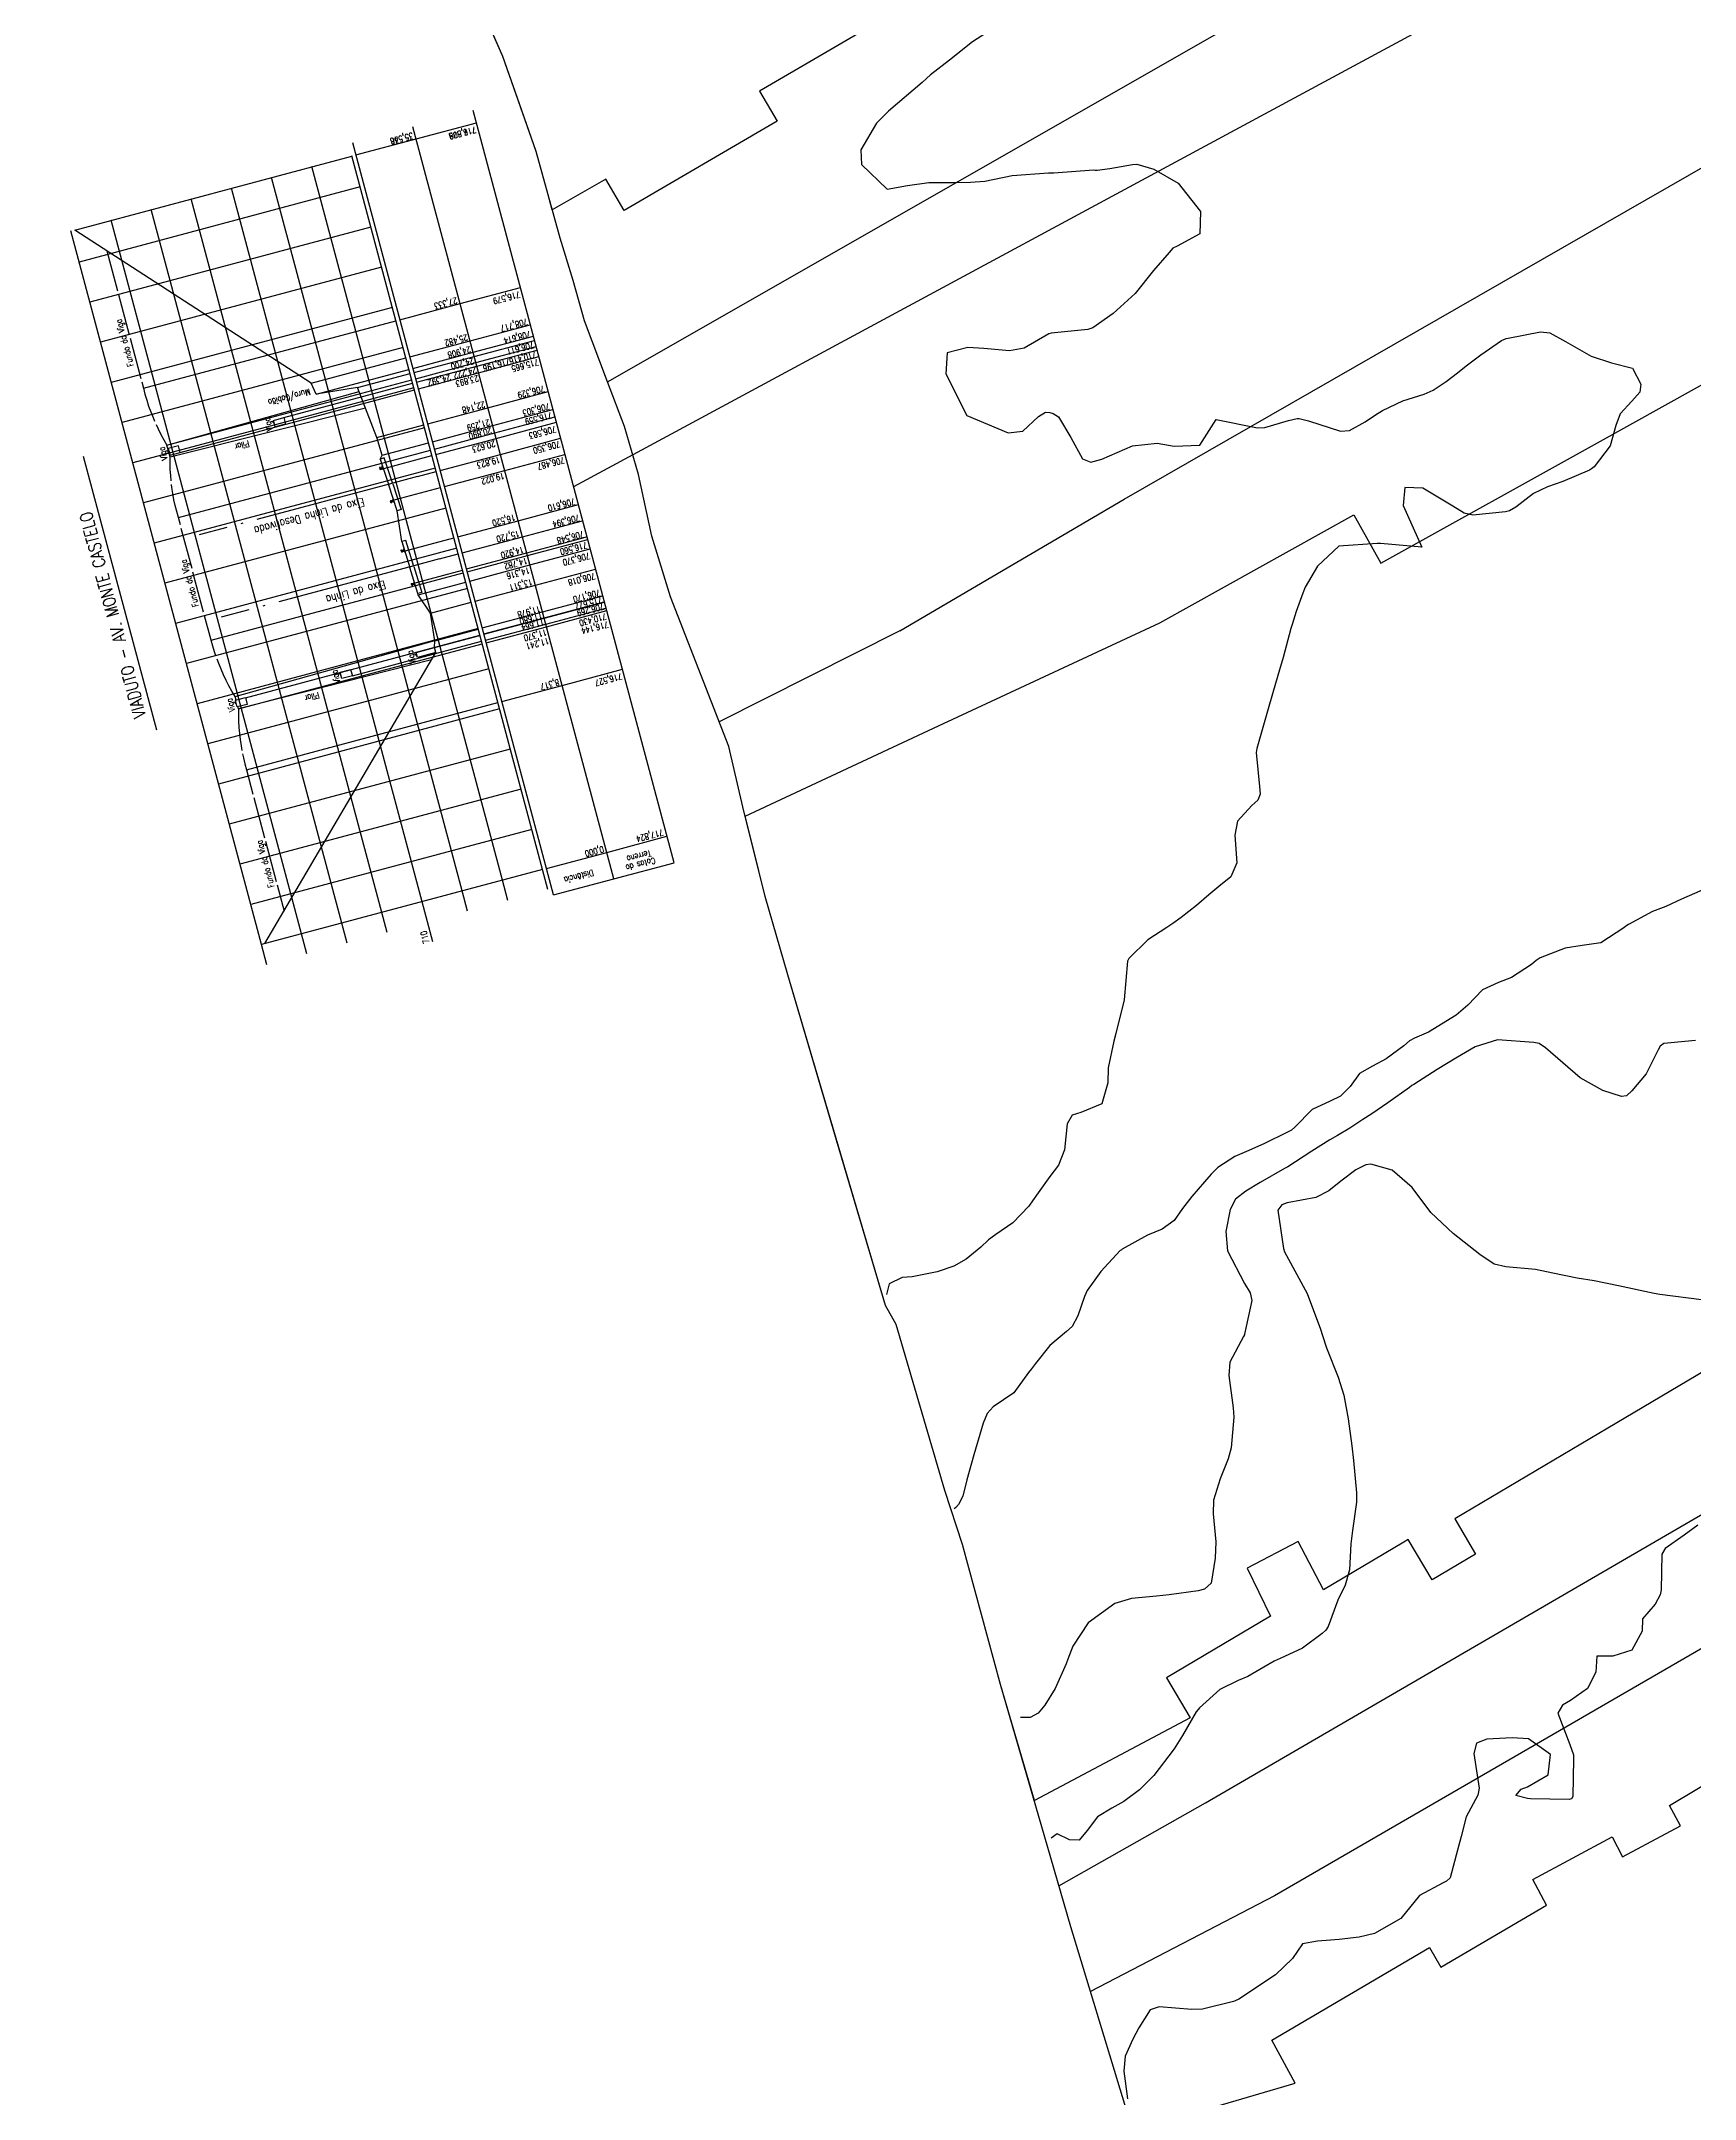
# Model space of a CAD drawing. Header units: metres. Extents: x 286371 to 293043, y 7462578 to 7466404.
# Drawn here: x 289816.3 to 289895.9, y 7464101.8 to 7464200.8 of the extents above; entities that cross this region are included whole.
import ezdxf

# ---------------------------------------------------------------- set-up
doc = ezdxf.new("R2010")
doc.units = ezdxf.units.M
doc.header["$MEASUREMENT"] = 0
for name, pattern in [('CONTINUO', [0]), ('TRACEJADO', [8.7, 8, -0.7]), ('TRACO-PONTO', [9.4, 8, -0.7, 0, -0.7])]:
    doc.linetypes.add(name, pattern=pattern)
for name, color, linetype in [('Area', 45, 'Continuous'), ('Curvas de Nivel 1m', 11, 'Continuous'), ('Curvas de Nivel 5m', 15, 'Continuous'), ('Edificações', 30, 'Continuous'), ('PERFIL', 45, 'Continuous'), ('TEXTO', 45, 'Continuous'), ('Vias primárias', 230, 'Continuous')]:
    doc.layers.add(name, color=color, linetype=linetype)
doc.styles.add('ROMANS', font='romans', dxfattribs={"height": 0.2})

# ---------------------------------------------------------------- blocks, each defined once
blk = doc.blocks.new('1F09959E4B406A18CF50')
at = {"layer": 'PERFIL', "color": 2, "linetype": 'CONTINUO', "flags": 128}
for points in [[(0.056, 160.567), (1.056, 160.567)], [(1.056, 146.567), (1.056, 160.567)], [(0.056, 158.567), (1.056, 158.567)], [(0.056, 156.567), (1.056, 156.567)], [(0.056, 154.567), (1.056, 154.567)], [(-0.944, 152.567), (1.056, 152.567)], [(0.056, 150.567), (1.056, 150.567)], [(0.056, 148.567), (1.056, 148.567)], [(0.056, 146.567), (1.056, 146.567)], [(1.056, 146.567), (36.602, 146.567)]]:
    blk.add_lwpolyline(points, dxfattribs=at)
at = {"layer": 'PERFIL', "color": 1, "linetype": 'CONTINUO', "flags": 128}
for points in [[(1.056, 160.567), (36.602, 160.567)], [(3.056, 146.567), (3.056, 160.567)], [(5.056, 146.567), (5.056, 160.567)], [(7.056, 146.567), (7.056, 160.567)], [(9.056, 146.567), (9.056, 160.567)], [(11.056, 146.567), (11.056, 160.567)], [(13.056, 146.567), (13.056, 160.567)], [(15.056, 146.567), (15.056, 160.567)], [(17.056, 146.567), (17.056, 160.567)], [(19.056, 146.567), (19.056, 160.567)], [(21.056, 146.567), (21.056, 160.567)], [(23.056, 146.567), (23.056, 160.567)], [(25.056, 146.567), (25.056, 160.567)], [(27.056, 146.567), (27.056, 160.567)], [(29.056, 146.567), (29.056, 160.567)], [(31.056, 146.567), (31.056, 160.567)], [(33.056, 146.567), (33.056, 160.567)], [(35.056, 146.567), (35.056, 160.567)], [(36.594, 160.376), (36.594, 146.567)], [(1.056, 158.567), (36.602, 158.567)], [(9.373, 159.094), (9.373, 146.567)], [(12.297, 158.711), (12.297, 146.567)], [(15.838, 159.127), (15.838, 146.567)], [(21.946, 159.126), (21.946, 146.567)], [(25.448, 158.763), (25.448, 146.567)], [(28.389, 159.146), (28.389, 146.567)], [(12.736, 158.244), (12.736, 146.567)], [(24.949, 158.232), (24.949, 146.567)], [(1.056, 156.567), (36.602, 156.567)], [(1.056, 154.567), (36.602, 154.567)], [(1.056, 152.567), (36.602, 152.567)], [(12.426, 152.997), (12.426, 146.567)], [(25.278, 152.983), (25.278, 146.567)], [(1.056, 150.567), (36.602, 150.567)], [(25.964, 151.181), (25.964, 146.567)], [(26.538, 151.285), (26.538, 146.567)], [(1.056, 148.567), (36.602, 148.567)], [(12.72, 148.836), (12.72, 146.567)], [(13.034, 148.737), (13.034, 146.567)], [(14.367, 148.586), (14.367, 146.567)], [(15.372, 148.938), (15.372, 146.567)], [(15.976, 149.115), (15.976, 146.567)], [(17.576, 149.177), (17.576, 146.567)], [(20.078, 149.055), (20.078, 146.567)], [(21.679, 149.151), (21.679, 146.567)], [(22.315, 148.87), (22.315, 146.567)], [(23.204, 148.896), (23.204, 146.567)], [(25.756, 149.178), (25.756, 146.567)], [(16.776, 147.5), (16.776, 146.567)], [(20.879, 147.5), (20.879, 146.567)]]:
    blk.add_lwpolyline(points, dxfattribs=at)
at = {"layer": 'PERFIL', "color": 2, "style": 'ROMANS', "width": 0.8}
blk.add_text('710', height=0.3, dxfattribs=at).set_placement((-0.944, 152.724))
blk = doc.blocks.new('70444DF1FDDC4DD918CF50')
at = {"layer": 'PERFIL', "color": 2, "linetype": 'CONTINUO', "flags": 128}
for points in [[(17.737, 7.008), (17.736, 7.008), (17.734, 7.007), (17.733, 7.007), (17.731, 7.006), (17.73, 7.006), (17.729, 7.005), (17.728, 7.004), (17.727, 7.003), (17.726, 7.002), (17.725, 7), (17.725, 6.999), (17.724, 6.998), (17.724, 6.996), (17.723, 6.995), (17.723, 6.993)], [(17.723, 6.992), (17.725, 6.967)], [(17.725, 6.967), (17.725, 6.966), (17.725, 6.966), (17.725, 6.965), (17.725, 6.964), (17.726, 6.964), (17.726, 6.964), (17.726, 6.963), (17.727, 6.963), (17.727, 6.962), (17.728, 6.962), (17.728, 6.962), (17.729, 6.962), (17.729, 6.961), (17.73, 6.961), (17.731, 6.961)], [(17.752, 6.963), (17.731, 6.961)], [(17.8, 7.012), (17.737, 7.008)], [(17.758, 6.958), (17.758, 6.958), (17.758, 6.959), (17.758, 6.959), (17.757, 6.96), (17.757, 6.96), (17.757, 6.961), (17.756, 6.961), (17.756, 6.961), (17.756, 6.962), (17.755, 6.962), (17.755, 6.962), (17.754, 6.962), (17.754, 6.962), (17.753, 6.963), (17.753, 6.963)], [(17.758, 6.958), (17.762, 6.892)], [(17.79, 6.965), (17.79, 6.965), (17.789, 6.965), (17.789, 6.965), (17.788, 6.964), (17.788, 6.964), (17.788, 6.964), (17.787, 6.963), (17.787, 6.963), (17.786, 6.963), (17.786, 6.962), (17.786, 6.962), (17.786, 6.961), (17.786, 6.961), (17.786, 6.96), (17.786, 6.96)], [(17.786, 6.959), (17.79, 6.893)], [(17.812, 6.966), (17.79, 6.965)], [(17.816, 6.998), (17.815, 6.999), (17.815, 7.001), (17.815, 7.002), (17.814, 7.004), (17.813, 7.005), (17.813, 7.006), (17.812, 7.007), (17.811, 7.008), (17.809, 7.009), (17.808, 7.01), (17.807, 7.011), (17.805, 7.011), (17.804, 7.011), (17.803, 7.012), (17.801, 7.012)], [(17.812, 6.966), (17.812, 6.966), (17.813, 6.966), (17.813, 6.966), (17.814, 6.967), (17.814, 6.967), (17.815, 6.967), (17.815, 6.968), (17.816, 6.968), (17.816, 6.969), (17.816, 6.969), (17.817, 6.97), (17.817, 6.97), (17.817, 6.971), (17.817, 6.971), (17.817, 6.972)], [(17.816, 6.998), (17.817, 6.972)], [(15.586, 6.717), (16.892, 6.796)], [(15.598, 6.514), (15.586, 6.717)], [(16.904, 6.593), (15.598, 6.514)], [(16.013, 6.765), (16.012, 6.765), (16.011, 6.765), (16.011, 6.765), (16.01, 6.764), (16.01, 6.764), (16.009, 6.764), (16.009, 6.763), (16.008, 6.763), (16.008, 6.762), (16.008, 6.762), (16.007, 6.761), (16.007, 6.761), (16.007, 6.76), (16.007, 6.76), (16.007, 6.759)], [(16.007, 6.759), (16.008, 6.746)], [(16.008, 6.746), (16.179, 6.756)], [(16.013, 6.765), (16.057, 6.768)], [(16.052, 6.906), (16.051, 6.906), (16.05, 6.906), (16.048, 6.905), (16.047, 6.905), (16.045, 6.904), (16.044, 6.903), (16.043, 6.902), (16.042, 6.901), (16.041, 6.9), (16.04, 6.899), (16.04, 6.898), (16.039, 6.896), (16.039, 6.895), (16.039, 6.893), (16.039, 6.892)], [(16.039, 6.891), (16.04, 6.865)], [(16.04, 6.865), (16.04, 6.864), (16.04, 6.864), (16.041, 6.863), (16.041, 6.863), (16.041, 6.862), (16.041, 6.862), (16.042, 6.861), (16.042, 6.861), (16.043, 6.861), (16.043, 6.86), (16.044, 6.86), (16.044, 6.86), (16.045, 6.86), (16.045, 6.86), (16.046, 6.86)], [(16.046, 6.86), (16.068, 6.861)], [(16.052, 6.906), (16.115, 6.91)], [(16.057, 6.768), (16.059, 6.768), (16.061, 6.768), (16.063, 6.769), (16.065, 6.77), (16.067, 6.771), (16.069, 6.772), (16.071, 6.773), (16.072, 6.775), (16.073, 6.777), (16.074, 6.778), (16.075, 6.78), (16.076, 6.782), (16.077, 6.784), (16.077, 6.787), (16.077, 6.789)], [(16.073, 6.856), (16.073, 6.856), (16.073, 6.857), (16.073, 6.858), (16.073, 6.858), (16.072, 6.858), (16.072, 6.859), (16.072, 6.859), (16.071, 6.86), (16.071, 6.86), (16.07, 6.86), (16.07, 6.86), (16.069, 6.861), (16.069, 6.861), (16.068, 6.861), (16.068, 6.861)], [(16.073, 6.856), (16.077, 6.79)], [(16.106, 6.863), (16.105, 6.863), (16.105, 6.863), (16.104, 6.863), (16.104, 6.863), (16.103, 6.862), (16.103, 6.862), (16.102, 6.862), (16.102, 6.861), (16.102, 6.861), (16.101, 6.861), (16.101, 6.86), (16.101, 6.86), (16.101, 6.859), (16.101, 6.859), (16.101, 6.858)], [(16.101, 6.858), (16.105, 6.792)], [(16.105, 6.792), (16.105, 6.79), (16.105, 6.788), (16.106, 6.786), (16.107, 6.784), (16.108, 6.782), (16.109, 6.78), (16.111, 6.778), (16.112, 6.777), (16.114, 6.776), (16.116, 6.775), (16.118, 6.774), (16.12, 6.773), (16.122, 6.772), (16.124, 6.772), (16.126, 6.772)], [(16.106, 6.863), (16.127, 6.864)], [(16.131, 6.896), (16.131, 6.898), (16.13, 6.899), (16.13, 6.901), (16.129, 6.902), (16.129, 6.903), (16.128, 6.904), (16.127, 6.906), (16.126, 6.907), (16.125, 6.907), (16.123, 6.908), (16.122, 6.909), (16.121, 6.909), (16.119, 6.91), (16.118, 6.91), (16.116, 6.91)], [(16.127, 6.864), (16.128, 6.865), (16.128, 6.865), (16.129, 6.865), (16.129, 6.865), (16.13, 6.865), (16.13, 6.866), (16.131, 6.866), (16.131, 6.866), (16.131, 6.867), (16.132, 6.867), (16.132, 6.868), (16.132, 6.869), (16.132, 6.869), (16.132, 6.87), (16.132, 6.87)], [(16.127, 6.772), (16.172, 6.775)], [(16.131, 6.896), (16.132, 6.871)], [(16.178, 6.769), (16.178, 6.769), (16.178, 6.77), (16.178, 6.771), (16.178, 6.771), (16.177, 6.772), (16.177, 6.772), (16.177, 6.773), (16.176, 6.773), (16.176, 6.773), (16.175, 6.774), (16.175, 6.774), (16.174, 6.774), (16.173, 6.774), (16.173, 6.774), (16.172, 6.775)], [(16.178, 6.769), (16.179, 6.756)], [(18.198, 6.875), (16.892, 6.796)], [(16.904, 6.593), (18.211, 6.671)], [(17.697, 6.867), (17.697, 6.867), (17.696, 6.866), (17.696, 6.866), (17.695, 6.866), (17.694, 6.866), (17.694, 6.865), (17.694, 6.865), (17.693, 6.864), (17.693, 6.864), (17.692, 6.863), (17.692, 6.863), (17.692, 6.862), (17.692, 6.862), (17.692, 6.861), (17.692, 6.861)], [(17.692, 6.86), (17.692, 6.848)], [(17.864, 6.858), (17.692, 6.848)], [(17.742, 6.869), (17.697, 6.867)], [(17.742, 6.869), (17.744, 6.869), (17.746, 6.87), (17.748, 6.871), (17.75, 6.871), (17.752, 6.872), (17.754, 6.874), (17.755, 6.875), (17.757, 6.877), (17.758, 6.878), (17.759, 6.88), (17.76, 6.882), (17.761, 6.884), (17.761, 6.886), (17.762, 6.888), (17.762, 6.89)], [(17.79, 6.893), (17.79, 6.891), (17.79, 6.889), (17.791, 6.887), (17.792, 6.885), (17.793, 6.883), (17.794, 6.882), (17.795, 6.88), (17.797, 6.879), (17.799, 6.877), (17.8, 6.876), (17.802, 6.875), (17.804, 6.874), (17.806, 6.874), (17.808, 6.874), (17.811, 6.873)], [(17.857, 6.876), (17.812, 6.873)], [(17.863, 6.87), (17.863, 6.871), (17.863, 6.872), (17.863, 6.872), (17.862, 6.873), (17.862, 6.873), (17.862, 6.874), (17.861, 6.874), (17.861, 6.875), (17.86, 6.875), (17.86, 6.875), (17.859, 6.876), (17.859, 6.876), (17.858, 6.876), (17.858, 6.876), (17.857, 6.876)], [(17.863, 6.87), (17.864, 6.858)], [(18.211, 6.671), (18.198, 6.875)]]:
    blk.add_lwpolyline(points, dxfattribs=at)
blk = doc.blocks.new('BD42CE63EBA4D4618CF50')
at = {"layer": 'PERFIL', "color": 2, "linetype": 'TRACO-PONTO', "flags": 128}
blk.add_lwpolyline([(17.162, 5.923), (17.162, 7.34), (17.162, 16.797)], dxfattribs=at)
at = {"layer": 'PERFIL', "color": 2, "style": 'ROMANS', "width": 0.8}
blk.add_text('Eixo da Linha Desativada', height=0.4, rotation=90, dxfattribs=at).set_placement((16.85, 8.707, 707.717))
blk = doc.blocks.new('12646BDEB54A425A18CF50')
at = {"layer": 'PERFIL', "color": 2, "linetype": 'CONTINUO', "flags": 128}
for points in [[(12.77, 6.959), (12.768, 6.959), (12.767, 6.959), (12.766, 6.959), (12.764, 6.958), (12.763, 6.957), (12.762, 6.956), (12.761, 6.956), (12.76, 6.954), (12.759, 6.953), (12.758, 6.952), (12.757, 6.951), (12.757, 6.949), (12.756, 6.948), (12.756, 6.947), (12.756, 6.945)], [(12.756, 6.944), (12.757, 6.918)], [(12.77, 6.959), (12.833, 6.962)], [(12.848, 6.948), (12.848, 6.949), (12.848, 6.951), (12.847, 6.952), (12.847, 6.953), (12.846, 6.955), (12.845, 6.956), (12.844, 6.957), (12.843, 6.958), (12.842, 6.959), (12.841, 6.96), (12.84, 6.96), (12.838, 6.961), (12.837, 6.961), (12.835, 6.962), (12.834, 6.962)], [(12.848, 6.948), (12.849, 6.922)], [(14.454, 7.025), (14.452, 7.025), (14.451, 7.025), (14.449, 7.024), (14.448, 7.024), (14.447, 7.023), (14.446, 7.022), (14.444, 7.021), (14.443, 7.02), (14.442, 7.019), (14.442, 7.018), (14.441, 7.017), (14.44, 7.015), (14.44, 7.014), (14.44, 7.012), (14.44, 7.011)], [(14.44, 7.01), (14.441, 6.984)], [(14.441, 6.984), (14.441, 6.984), (14.441, 6.983), (14.441, 6.982), (14.441, 6.982), (14.441, 6.981), (14.442, 6.981), (14.442, 6.98), (14.443, 6.98), (14.443, 6.98), (14.443, 6.979), (14.444, 6.979), (14.445, 6.979), (14.445, 6.979), (14.446, 6.979), (14.446, 6.979)], [(14.468, 6.979), (14.447, 6.979)], [(14.517, 7.028), (14.454, 7.025)], [(14.473, 6.974), (14.473, 6.975), (14.473, 6.975), (14.473, 6.976), (14.473, 6.976), (14.473, 6.977), (14.472, 6.977), (14.472, 6.978), (14.472, 6.978), (14.471, 6.978), (14.471, 6.979), (14.47, 6.979), (14.47, 6.979), (14.469, 6.979), (14.469, 6.979), (14.468, 6.979)], [(14.473, 6.974), (14.476, 6.908)], [(14.506, 6.981), (14.506, 6.981), (14.505, 6.981), (14.505, 6.981), (14.504, 6.98), (14.504, 6.98), (14.503, 6.98), (14.503, 6.979), (14.502, 6.979), (14.502, 6.979), (14.502, 6.978), (14.502, 6.978), (14.501, 6.977), (14.501, 6.977), (14.501, 6.976), (14.501, 6.976)], [(14.501, 6.975), (14.504, 6.91)], [(14.527, 6.982), (14.506, 6.981)], [(14.532, 7.013), (14.532, 7.015), (14.532, 7.016), (14.531, 7.018), (14.531, 7.019), (14.53, 7.02), (14.529, 7.022), (14.528, 7.023), (14.527, 7.024), (14.526, 7.025), (14.525, 7.026), (14.523, 7.026), (14.522, 7.027), (14.521, 7.027), (14.519, 7.027), (14.518, 7.028)], [(14.527, 6.982), (14.528, 6.982), (14.529, 6.982), (14.529, 6.982), (14.53, 6.982), (14.53, 6.983), (14.531, 6.983), (14.531, 6.983), (14.532, 6.984), (14.532, 6.984), (14.532, 6.985), (14.533, 6.985), (14.533, 6.986), (14.533, 6.986), (14.533, 6.987), (14.533, 6.987)], [(14.532, 7.013), (14.533, 6.988)], [(12.299, 6.78), (13.607, 6.831)], [(12.307, 6.577), (12.299, 6.78)], [(13.615, 6.628), (12.307, 6.577)], [(12.727, 6.819), (12.727, 6.819), (12.726, 6.819), (12.725, 6.818), (12.725, 6.818), (12.724, 6.818), (12.724, 6.818), (12.723, 6.817), (12.723, 6.817), (12.723, 6.816), (12.722, 6.816), (12.722, 6.815), (12.722, 6.815), (12.722, 6.814), (12.721, 6.814), (12.721, 6.813)], [(12.721, 6.813), (12.722, 6.8)], [(12.722, 6.8), (12.893, 6.807)], [(12.727, 6.819), (12.772, 6.821)], [(12.757, 6.918), (12.757, 6.918), (12.757, 6.917), (12.757, 6.917), (12.757, 6.916), (12.758, 6.916), (12.758, 6.915), (12.758, 6.915), (12.759, 6.914), (12.759, 6.914), (12.76, 6.914), (12.76, 6.913), (12.761, 6.913), (12.761, 6.913), (12.762, 6.913), (12.762, 6.913)], [(12.763, 6.913), (12.784, 6.914)], [(12.772, 6.821), (12.774, 6.821), (12.776, 6.821), (12.778, 6.822), (12.78, 6.823), (12.782, 6.824), (12.784, 6.825), (12.785, 6.826), (12.787, 6.828), (12.788, 6.829), (12.789, 6.831), (12.79, 6.833), (12.791, 6.835), (12.792, 6.837), (12.792, 6.839), (12.792, 6.841)], [(12.79, 6.909), (12.79, 6.909), (12.789, 6.91), (12.789, 6.91), (12.789, 6.911), (12.789, 6.911), (12.789, 6.912), (12.788, 6.912), (12.788, 6.912), (12.787, 6.913), (12.787, 6.913), (12.787, 6.913), (12.786, 6.913), (12.786, 6.913), (12.785, 6.914), (12.785, 6.914)], [(12.79, 6.909), (12.792, 6.843)], [(12.822, 6.915), (12.822, 6.915), (12.821, 6.915), (12.821, 6.915), (12.82, 6.915), (12.82, 6.914), (12.819, 6.914), (12.819, 6.914), (12.819, 6.913), (12.818, 6.913), (12.818, 6.913), (12.818, 6.912), (12.818, 6.912), (12.817, 6.911), (12.817, 6.911), (12.817, 6.91)], [(12.817, 6.91), (12.82, 6.844)], [(12.82, 6.844), (12.82, 6.842), (12.82, 6.84), (12.821, 6.837), (12.822, 6.836), (12.823, 6.834), (12.824, 6.832), (12.825, 6.83), (12.827, 6.829), (12.829, 6.827), (12.83, 6.826), (12.832, 6.825), (12.834, 6.824), (12.836, 6.824), (12.838, 6.823), (12.84, 6.823)], [(12.822, 6.915), (12.844, 6.916)], [(12.842, 6.823), (12.887, 6.825)], [(12.844, 6.916), (12.844, 6.916), (12.845, 6.916), (12.845, 6.916), (12.846, 6.916), (12.846, 6.917), (12.847, 6.917), (12.847, 6.917), (12.848, 6.918), (12.848, 6.918), (12.848, 6.919), (12.849, 6.919), (12.849, 6.92), (12.849, 6.92), (12.849, 6.921), (12.849, 6.922)], [(12.893, 6.819), (12.893, 6.82), (12.893, 6.82), (12.892, 6.821), (12.892, 6.822), (12.892, 6.822), (12.892, 6.823), (12.891, 6.823), (12.891, 6.823), (12.89, 6.824), (12.89, 6.824), (12.889, 6.824), (12.889, 6.825), (12.888, 6.825), (12.888, 6.825), (12.887, 6.825)], [(12.893, 6.819), (12.893, 6.807)], [(14.915, 6.882), (13.607, 6.831)], [(13.615, 6.628), (14.923, 6.679)], [(14.411, 6.885), (14.41, 6.885), (14.41, 6.884), (14.409, 6.884), (14.409, 6.884), (14.408, 6.884), (14.408, 6.883), (14.407, 6.883), (14.407, 6.883), (14.406, 6.882), (14.406, 6.882), (14.406, 6.881), (14.405, 6.881), (14.405, 6.88), (14.405, 6.879), (14.405, 6.879)], [(14.405, 6.878), (14.406, 6.866)], [(14.577, 6.873), (14.406, 6.866)], [(14.456, 6.886), (14.411, 6.885)], [(14.456, 6.886), (14.458, 6.887), (14.46, 6.887), (14.462, 6.888), (14.464, 6.888), (14.466, 6.889), (14.467, 6.891), (14.469, 6.892), (14.471, 6.893), (14.472, 6.895), (14.473, 6.897), (14.474, 6.899), (14.475, 6.901), (14.475, 6.903), (14.476, 6.905), (14.476, 6.907)], [(14.504, 6.91), (14.504, 6.907), (14.504, 6.905), (14.505, 6.903), (14.506, 6.901), (14.507, 6.899), (14.508, 6.898), (14.509, 6.896), (14.511, 6.894), (14.512, 6.893), (14.514, 6.892), (14.516, 6.891), (14.518, 6.89), (14.52, 6.89), (14.522, 6.889), (14.524, 6.889)], [(14.57, 6.891), (14.526, 6.889)], [(14.577, 6.885), (14.577, 6.886), (14.576, 6.886), (14.576, 6.887), (14.576, 6.887), (14.576, 6.888), (14.575, 6.888), (14.575, 6.889), (14.575, 6.889), (14.574, 6.89), (14.574, 6.89), (14.573, 6.89), (14.573, 6.89), (14.572, 6.891), (14.571, 6.891), (14.571, 6.891)], [(14.577, 6.885), (14.577, 6.873)], [(14.923, 6.679), (14.915, 6.882)]]:
    blk.add_lwpolyline(points, dxfattribs=at)
blk = doc.blocks.new('F9B60E5B3B6493218CF50')
at = {"layer": 'PERFIL', "color": 2, "linetype": 'TRACO-PONTO', "flags": 128}
blk.add_lwpolyline([(13.879, 5.914), (13.879, 7.375), (13.879, 16.789)], dxfattribs=at)
at = {"layer": 'PERFIL', "color": 2, "style": 'ROMANS', "width": 0.8}
blk.add_text('Eixo da Linha', height=0.4, rotation=90, dxfattribs=at).set_placement((13.567, 8.741, 1446.751))

msp = doc.modelspace()

# ---------------------------------------------------------------- linework, layer by layer
at = {"layer": 'Area'}
msp.add_polyline3d([(289868.864, 7464100.241, 721.596), (289865.871, 7464110.06, 719.346), (289864.908, 7464113.376, 719.356), (289862.492, 7464121.717, 727.916), (289860.668, 7464128.456, 721.736), (289859.804, 7464131.055, 721.656), (289857.471, 7464139.051, 722.696), (289856.955, 7464139.965, 725.286), (289852.254, 7464155.866, 727.536), (289851.165, 7464159.642, 727.756), (289850.089, 7464163.96, 723.556), (289849.414, 7464166.856, 723.406), (289846.603, 7464174.062, 723.286), (289845.71, 7464176.984, 723.356), (289845.066, 7464179.946, 723.476), (289844.39, 7464182.26, 723.226), (289843.572, 7464184.411, 723.246), (289842.473, 7464187.338, 723.226), (289841.916, 7464189.279, 723.266), (289841.294, 7464191.32, 724.576), (289840.138, 7464195.499, 730.296), (289838.531, 7464200.066, 730.636), (289816.317, 7464250.896, 719.636)], dxfattribs=at)
at = {"layer": 'Curvas de Nivel 1m', "flags": 128}
for points, elevation in [([(289862.353, 7464201.56), (289861.144, 7464200.774), (289860.036, 7464199.886), (289859.12, 7464199.188), (289858.921, 7464199.003), (289858.724, 7464198.81), (289857.093, 7464197.434), (289856.523, 7464196.853), (289855.769, 7464195.568), (289855.803, 7464194.863), (289857.037, 7464193.68), (289858.019, 7464193.851), (289859.042, 7464194.007), (289860.251, 7464193.999), (289861.043, 7464194.009), (289861.742, 7464194.066), (289863.048, 7464194.332), (289864.795, 7464194.463), (289865.05, 7464194.47), (289866.972, 7464194.604), (289867.053, 7464194.598), (289867.139, 7464194.597), (289867.759, 7464194.674), (289868.842, 7464194.873), (289869.058, 7464194.889), (289869.866, 7464194.642), (289871.044, 7464193.963), (289872.117, 7464192.608), (289872.086, 7464191.525), (289870.999, 7464190.933), (289870.791, 7464190.834), (289870.603, 7464190.63), (289869.846, 7464189.772), (289868.964, 7464188.654), (289867.915, 7464187.7), (289866.93, 7464186.999), (289866.694, 7464186.922), (289864.935, 7464186.748), (289864.814, 7464186.717), (289863.629, 7464186.035), (289862.917, 7464185.904), (289861.687, 7464186.005), (289860.923, 7464186.059), (289859.916, 7464185.802), (289859.852, 7464184.8), (289860.864, 7464182.784), (289862.852, 7464181.959), (289863.565, 7464182.032), (289864.324, 7464182.733), (289864.647, 7464182.948), (289864.867, 7464182.938), (289865.027, 7464182.882), (289865.274, 7464182.716), (289865.871, 7464181.726), (289866.435, 7464180.7), (289866.832, 7464180.544), (289867.36, 7464180.684), (289868.844, 7464181.329), (289870.035, 7464181.448), (289870.844, 7464181.319), (289872.089, 7464181.362), (289872.864, 7464182.594), (289874.859, 7464182.196), (289875.212, 7464182.206), (289876.349, 7464182.542), (289876.761, 7464182.641), (289876.866, 7464182.649), (289877.313, 7464182.528), (289878.857, 7464182.027), (289879.288, 7464182.067), (289880.043, 7464182.487), (289880.536, 7464182.812), (289880.872, 7464183.029), (289881.852, 7464183.487), (289882.885, 7464183.814), (289883.318, 7464184.007), (289883.945, 7464184.429), (289884.481, 7464184.84), (289884.906, 7464185.182), (289885.609, 7464185.708), (289886.608, 7464186.389), (289886.826, 7464186.486), (289886.926, 7464186.516), (289888.474, 7464186.818), (289888.93, 7464186.76), (289889.679, 7464186.343), (289890.914, 7464185.641), (289891.893, 7464185.326), (289892.906, 7464185.07), (289893.306, 7464184.288), (289893.262, 7464183.915), (289892.882, 7464183.484), (289892.306, 7464182.87), (289892.109, 7464182.306), (289891.835, 7464181.324), (289891.057, 7464180.321), (289890.935, 7464180.221), (289890.832, 7464180.155), (289889.553, 7464179.613), (289888.819, 7464179.354), (289888.14, 7464179.039), (289887.285, 7464178.377), (289886.987, 7464178.196), (289886.801, 7464178.152), (289885.215, 7464177.991), (289884.799, 7464178.088), (289884.264, 7464178.423), (289882.817, 7464179.296), (289881.95, 7464179.324), (289881.874, 7464178.458), (289882.774, 7464176.444), (289880.776, 7464176.629), (289880.623, 7464176.63), (289878.774, 7464176.504), (289877.739, 7464175.54), (289877.153, 7464174.528), (289877.039, 7464174.231), (289876.726, 7464173.359), (289876.524, 7464172.73), (289876.468, 7464172.538), (289876.09, 7464171.147), (289875.92, 7464170.546), (289875.62, 7464169.508), (289875.344, 7464168.561), (289874.818, 7464166.762), (289874.793, 7464166.571), (289874.961, 7464164.929), (289874.992, 7464164.568), (289874.877, 7464164.283), (289874.586, 7464164.022), (289873.89, 7464163.269), (289873.764, 7464162.586), (289873.861, 7464161.268), (289873.574, 7464160.589), (289872.998, 7464160.127), (289872.521, 7464159.717), (289871.925, 7464159.201), (289871.184, 7464158.624), (289870.788, 7464158.341), (289870.497, 7464158.156), (289869.587, 7464157.548), (289868.659, 7464156.662), (289868.609, 7464156.525), (289868.444, 7464154.664), (289868.035, 7464153.046), (289867.942, 7464152.671), (289867.672, 7464151.391), (289867.656, 7464150.675), (289867.371, 7464149.667), (289866.352, 7464149.25), (289865.935, 7464149.116), (289865.703, 7464148.704), (289865.577, 7464147.454), (289865.277, 7464146.71), (289864.863, 7464146.159), (289864.294, 7464145.377), (289864.027, 7464144.989), (289863.852, 7464144.731), (289863.076, 7464143.938), (289862.263, 7464143.382), (289861.905, 7464143.114), (289861.542, 7464142.765), (289860.836, 7464142.185), (289860.24, 7464141.855), (289859.448, 7464141.585), (289858.232, 7464141.343), (289857.75, 7464141.303), (289857.138, 7464141.009), (289857.004, 7464140.484)], 723), ([(289896.521, 7464160.064), (289895.261, 7464159.505), (289894.507, 7464159.156), (289893.867, 7464158.911), (289892.711, 7464158.291), (289892.578, 7464158.208), (289892.492, 7464158.139), (289891.381, 7464157.411), (289890.478, 7464157.279), (289889.658, 7464157.155), (289888.469, 7464156.684), (289888.271, 7464156.554), (289888.044, 7464156.361), (289887.083, 7464155.747), (289886.451, 7464155.503), (289885.686, 7464155.155), (289884.985, 7464154.406), (289884.427, 7464153.922), (289883.092, 7464153.119), (289882.409, 7464152.817), (289882.171, 7464152.694), (289881.903, 7464152.462), (289881.043, 7464151.826), (289880.389, 7464151.477), (289879.761, 7464151.116), (289879.32, 7464150.5), (289878.846, 7464150.028), (289878.363, 7464149.798), (289877.492, 7464149.392), (289876.648, 7464148.54), (289876.491, 7464148.393), (289876.341, 7464148.31), (289875.155, 7464147.739), (289874.326, 7464147.375), (289873.771, 7464147.134), (289872.954, 7464146.595), (289872.626, 7464146.283), (289872.304, 7464145.905), (289871.698, 7464145.209), (289871.244, 7464144.62), (289870.851, 7464144.05), (289870.269, 7464143.627), (289869.559, 7464143.35), (289868.34, 7464142.663), (289868.289, 7464142.629), (289868.253, 7464142.603), (289867.325, 7464141.591), (289866.665, 7464140.688), (289866.525, 7464140.385), (289866.206, 7464139.46), (289865.943, 7464138.953), (289865.661, 7464138.702), (289864.857, 7464138.041), (289864.171, 7464137.165), (289863.98, 7464136.914), (289863.844, 7464136.729), (289863.135, 7464135.754), (289862.139, 7464135.085), (289861.843, 7464134.76), (289861.655, 7464134.292), (289861.204, 7464132.772), (289860.868, 7464131.561), (289860.681, 7464130.785), (289860.473, 7464130.383), (289860.344, 7464130.234), (289860.264, 7464130.174)], 722), ([(289895.945, 7464152.708), (289894.409, 7464152.571), (289894.236, 7464152.437), (289894.145, 7464152.268), (289893.556, 7464151.107), (289892.878, 7464150.287), (289892.614, 7464150.047), (289892.37, 7464150.02), (289891.475, 7464150.308), (289890.383, 7464150.915), (289888.727, 7464152.35), (289888.407, 7464152.562), (289888.152, 7464152.614), (289886.409, 7464152.742), (289885.328, 7464152.406), (289884.396, 7464151.855), (289883.51, 7464151.314), (289882.376, 7464150.6), (289882.29, 7464150.541), (289882.174, 7464150.457), (289881.124, 7464149.712), (289880.355, 7464149.188), (289879.929, 7464148.912), (289879.298, 7464148.5), (289878.71, 7464148.138), (289878.335, 7464147.925), (289877.466, 7464147.388), (289876.315, 7464146.636), (289876.26, 7464146.6), (289876.159, 7464146.547), (289874.993, 7464145.874), (289874.297, 7464145.457), (289873.805, 7464145.068), (289873.54, 7464144.586), (289873.333, 7464143.524), (289873.42, 7464142.587), (289874.231, 7464141.018), (289874.511, 7464140.57), (289874.587, 7464140.201), (289874.231, 7464138.574), (289874.226, 7464138.541), (289874.192, 7464138.467), (289873.519, 7464137.239), (289873.48, 7464136.585), (289873.694, 7464135.028), (289873.721, 7464134.581), (289873.593, 7464133.102), (289873.453, 7464132.584), (289873.054, 7464131.625), (289872.74, 7464130.594), (289872.73, 7464129.929), (289872.847, 7464128.592), (289872.824, 7464127.801), (289872.629, 7464126.595), (289872.303, 7464126.306), (289872.008, 7464126.224), (289870.603, 7464126.028), (289870.004, 7464125.969), (289868.798, 7464125.856), (289867.998, 7464125.61), (289866.703, 7464124.69), (289865.967, 7464123.565), (289865.729, 7464122.936), (289865.646, 7464122.709), (289865.119, 7464121.534), (289864.627, 7464120.724), (289864.309, 7464120.337), (289863.915, 7464120.124), (289863.454, 7464120.134)], 721), ([(289896.051, 7464129.389), (289895.391, 7464128.908), (289894.478, 7464128.268), (289894.313, 7464127.987), (289894.289, 7464126.27), (289894.236, 7464126.036), (289893.994, 7464125.591), (289893.393, 7464124.873), (289893.365, 7464124.284), (289892.882, 7464123.368), (289891.956, 7464123.077), (289891.194, 7464123.077), (289891.144, 7464122.316), (289890.733, 7464121.522), (289889.923, 7464120.944), (289889.532, 7464120.729), (289889.311, 7464120.343), (289889.892, 7464118.838), (289890.066, 7464118.332), (289890.069, 7464118.144), (289890.039, 7464116.332), (289889.963, 7464116.222), (289889.852, 7464116.189), (289887.991, 7464116.223), (289887.852, 7464116.226), (289887.289, 7464116.373), (289887.549, 7464116.679), (289887.86, 7464116.791), (289888.841, 7464117.378), (289888.953, 7464118.348), (289887.895, 7464119.101), (289887.114, 7464119.158), (289885.895, 7464119.097), (289885.394, 7464118.899), (289885.267, 7464118.404), (289885.523, 7464116.736), (289885.47, 7464116.4), (289884.897, 7464115.349), (289884.659, 7464114.412), (289884.487, 7464113.742), (289884.131, 7464112.419), (289883.961, 7464112.252), (289883.79, 7464112.18), (289882.651, 7464111.571), (289881.764, 7464110.454), (289880.482, 7464109.744), (289879.75, 7464109.559), (289878.794, 7464109.454), (289877.747, 7464109.367), (289877.031, 7464109.239), (289876.54, 7464108.532), (289875.722, 7464107.75), (289873.96, 7464106.581), (289873.791, 7464106.495), (289873.702, 7464106.468), (289872.204, 7464106.099), (289871.696, 7464106.08), (289870.127, 7464106.209), (289869.695, 7464106.072), (289869.144, 7464105.19), (289868.86, 7464104.657), (289868.484, 7464103.839), (289868.428, 7464103.108), (289868.594, 7464101.784)], 719)]:
    msp.add_lwpolyline(points, dxfattribs=dict(at, elevation=elevation))
at = {"layer": 'Curvas de Nivel 5m', "elevation": 720, "flags": 128}
msp.add_lwpolyline([(289896.224, 7464140.234), (289894.227, 7464140.492), (289893.957, 7464140.54), (289892.233, 7464140.91), (289891.059, 7464141.141), (289890.238, 7464141.274), (289889.076, 7464141.518), (289888.244, 7464141.683), (289886.815, 7464141.816), (289886.247, 7464141.954), (289885.566, 7464142.405), (289884.269, 7464143.42), (289883.201, 7464144.441), (289882.302, 7464145.638), (289881.34, 7464146.469), (289880.318, 7464146.766), (289880.076, 7464146.729), (289879.587, 7464146.495), (289878.875, 7464145.937), (289878.299, 7464145.478), (289877.665, 7464145.152), (289876.289, 7464144.895), (289876.029, 7464144.808), (289875.841, 7464144.551), (289876.109, 7464142.694), (289876.153, 7464142.546), (289876.251, 7464142.363), (289877.247, 7464140.529), (289877.898, 7464138.82), (289877.988, 7464138.518), (289878.185, 7464137.927), (289878.743, 7464136.506), (289879.01, 7464135.643), (289879.228, 7464134.498), (289879.405, 7464133.205), (289879.486, 7464132.494), (289879.63, 7464130.942), (289879.625, 7464130.491), (289879.423, 7464129.125), (289879.346, 7464128.495), (289879.281, 7464127.239), (289879.07, 7464126.499), (289878.72, 7464125.783), (289878.252, 7464124.51), (289878.144, 7464124.34), (289877.969, 7464124.171), (289877.021, 7464123.471), (289875.953, 7464122.968), (289875.663, 7464122.836), (289875.161, 7464122.556), (289874.398, 7464122.107), (289873.934, 7464121.913), (289873.041, 7464121.478), (289872.064, 7464120.602), (289871.995, 7464120.521), (289871.911, 7464120.409), (289871.244, 7464119.267), (289870.853, 7464118.62), (289869.864, 7464117.335), (289869.18, 7464116.655), (289868.426, 7464116.085), (289867.841, 7464115.773), (289867.161, 7464115.358), (289866.665, 7464114.692), (289866.282, 7464114.233), (289865.817, 7464114.24), (289865.218, 7464114.534), (289864.924, 7464114.324)], dxfattribs=at)
at = {"layer": 'Edificações'}
for points, elevation in [([(289866.472, 7464207.498), (289850.895, 7464198.391), (289851.738, 7464196.948), (289844.378, 7464192.645), (289843.492, 7464194.16), (289840.914, 7464192.691), (289840.716, 7464193.409), (289840.138, 7464195.499), (289839.334, 7464197.782), (289838.531, 7464200.066), (289837.815, 7464201.704)], 721.264), ([(289868.864, 7464100.241), (289876.673, 7464102.543), (289875.547, 7464104.609), (289883.13, 7464109.066), (289883.687, 7464108.117), (289888.768, 7464111.104), (289888.106, 7464112.344), (289891.924, 7464114.382), (289892.431, 7464113.432), (289895.217, 7464114.92), (289894.693, 7464115.901), (289898.471, 7464118.153)], 721.596)]:
    msp.add_lwpolyline(points, dxfattribs=dict(at, elevation=elevation))
msp.add_lwpolyline([(289898.138, 7464137.863), (289891.717, 7464134.056), (289884.35, 7464129.688), (289885.355, 7464127.994), (289883.261, 7464126.753), (289882.114, 7464128.694), (289881.904, 7464128.57), (289878.032, 7464126.282), (289876.822, 7464128.603), (289874.361, 7464127.32), (289875.48, 7464125.016), (289870.473, 7464122.046), (289871.614, 7464120.121), (289864.124, 7464116.13), (289862.492, 7464121.717), (289860.668, 7464128.456), (289859.804, 7464131.055), (289857.471, 7464139.051), (289856.955, 7464139.965), (289854.604, 7464147.916), (289852.254, 7464155.866), (289851.165, 7464159.642), (289850.568, 7464162.04), (289850.201, 7464163.512), (289859.51, 7464167.861), (289870.158, 7464172.818), (289879.497, 7464178.009), (289880.791, 7464175.681), (289891.36, 7464181.555), (289902.116, 7464187.534)], dxfattribs=at)
at = {"layer": 'PERFIL', "linetype": 'CONTINUO', "flags": 128}
for points in [[(289846.776, 7464161.262), (289837.108, 7464197.46)], [(289843.878, 7464160.488), (289834.21, 7464196.685)], [(289834.366, 7464196.098), (289837.265, 7464196.872)], [(289840.979, 7464159.714), (289831.311, 7464195.911)], [(289831.468, 7464195.324), (289834.366, 7464196.098)], [(289829.312, 7464184.339), (289817.934, 7464191.709)], [(289836.484, 7464188.171), (289839.382, 7464188.945)], [(289833.585, 7464187.397), (289836.484, 7464188.171)], [(289836.961, 7464186.383), (289839.86, 7464187.157)], [(289837.109, 7464185.828), (289840.008, 7464186.602)], [(289834.063, 7464185.608), (289836.961, 7464186.383)], [(289834.211, 7464185.054), (289837.109, 7464185.828)], [(289834.265, 7464184.853), (289837.163, 7464185.627)], [(289837.163, 7464185.627), (289840.062, 7464186.401)], [(289837.243, 7464185.33), (289840.141, 7464186.104)], [(289837.287, 7464185.165), (289840.185, 7464185.939)], [(289837.371, 7464184.847), (289840.27, 7464185.622)], [(289834.344, 7464184.555), (289837.243, 7464185.33)], [(289834.388, 7464184.391), (289837.287, 7464185.165)], [(289834.473, 7464184.073), (289837.371, 7464184.847)], [(289822.368, 7464181.357), (289831.62, 7464183.945)], [(289831.549, 7464184.128), (289829.56, 7464183.812), (289829.312, 7464184.339)], [(289832.63, 7464180.684), (289832.734, 7464180.883), (289832.48, 7464181.735), (289831.549, 7464184.128)], [(289837.822, 7464183.162), (289840.72, 7464183.936)], [(289831.931, 7464183.148), (289822.521, 7464180.784)], [(289834.923, 7464182.387), (289837.822, 7464183.162)], [(289838.051, 7464182.303), (289840.95, 7464183.077)], [(289838.146, 7464181.946), (289841.045, 7464182.72)], [(289838.215, 7464181.688), (289841.114, 7464182.462)], [(289835.153, 7464181.528), (289838.051, 7464182.303)], [(289835.248, 7464181.172), (289838.146, 7464181.946)], [(289835.317, 7464180.914), (289838.215, 7464181.688)], [(289838.422, 7464180.915), (289841.32, 7464181.689)], [(289821.877, 7464167.647), (289818.359, 7464180.818)], [(289822.521, 7464180.784), (289822.368, 7464181.357)], [(289835.523, 7464180.141), (289838.422, 7464180.915)], [(289838.628, 7464180.141), (289841.527, 7464180.916)], [(289835.73, 7464179.367), (289838.628, 7464180.141)], [(289839.274, 7464177.724), (289842.172, 7464178.498)], [(289833.673, 7464176.716), (289833.456, 7464178.201)], [(289836.376, 7464176.95), (289839.274, 7464177.724)], [(289839.48, 7464176.951), (289842.379, 7464177.725)], [(289836.582, 7464176.177), (289839.48, 7464176.951)], [(289839.687, 7464176.178), (289842.585, 7464176.952)], [(289839.723, 7464176.045), (289842.621, 7464176.819)], [(289836.789, 7464175.404), (289839.687, 7464176.178)], [(289836.824, 7464175.271), (289839.723, 7464176.045)], [(289836.944, 7464174.821), (289839.843, 7464175.595)], [(289839.843, 7464175.595), (289842.741, 7464176.369)], [(289837.204, 7464173.85), (289840.102, 7464174.624)], [(289840.102, 7464174.624), (289843.001, 7464175.398)], [(289827.09, 7464157.371), (289835.309, 7464171.378), (289835.244, 7464171.621), (289835.258, 7464171.95), (289835.06, 7464173.277), (289834.461, 7464174.157), (289834.446, 7464174.215)], [(289840.446, 7464173.336), (289843.344, 7464174.11)], [(289840.523, 7464173.048), (289843.421, 7464173.822)], [(289840.523, 7464173.048), (289843.421, 7464173.822)], [(289840.527, 7464173.033), (289843.426, 7464173.807)], [(289837.548, 7464172.562), (289840.446, 7464173.336)], [(289837.625, 7464172.274), (289840.523, 7464173.048)], [(289837.625, 7464172.274), (289840.523, 7464173.048)], [(289837.629, 7464172.258), (289840.527, 7464173.033)], [(289837.705, 7464171.974), (289840.603, 7464172.749)], [(289837.738, 7464171.85), (289840.636, 7464172.624)], [(289840.603, 7464172.749), (289843.501, 7464173.523)], [(289840.636, 7464172.624), (289843.535, 7464173.398)], [(289825.699, 7464169.089), (289825.653, 7464169.261), (289835.257, 7464171.954)], [(289835.309, 7464171.378), (289834.427, 7464171.142), (289834.369, 7464171.388), (289835.244, 7464171.621)], [(289835.104, 7464171.029), (289825.812, 7464168.664), (289825.784, 7464168.768)], [(289841.391, 7464169.799), (289844.289, 7464170.573)], [(289838.492, 7464169.025), (289841.391, 7464169.799)], [(289840.639, 7464160.989), (289843.537, 7464161.764)], [(289843.537, 7464161.764), (289846.435, 7464162.538)], [(289843.878, 7464160.488), (289846.776, 7464161.262)], [(289840.979, 7464159.714), (289843.878, 7464160.488)]]:
    msp.add_lwpolyline(points, dxfattribs=at)
at = {"layer": 'PERFIL', "linetype": 'TRACEJADO', "ltscale": 0.25, "flags": 128}
for points in [[(289819.474, 7464190.711), (289821.239, 7464184.099), (289821.315, 7464183.811), (289821.399, 7464183.526), (289821.491, 7464183.243), (289821.592, 7464182.963), (289821.701, 7464182.686), (289821.819, 7464182.412), (289821.944, 7464182.142), (289822.078, 7464181.876), (289822.219, 7464181.614), (289822.368, 7464181.357)], [(289825.653, 7464169.261), (289825.502, 7464169.515), (289825.358, 7464169.775), (289825.222, 7464170.038), (289825.094, 7464170.305), (289824.974, 7464170.576), (289824.862, 7464170.851), (289824.758, 7464171.128), (289824.662, 7464171.409), (289824.575, 7464171.692), (289824.496, 7464171.978), (289822.921, 7464177.879), (289822.843, 7464178.163), (289822.773, 7464178.449), (289822.711, 7464178.737), (289822.658, 7464179.026), (289822.614, 7464179.317), (289822.578, 7464179.609), (289822.551, 7464179.902), (289822.532, 7464180.195), (289822.522, 7464180.489), (289822.521, 7464180.784)], [(289825.812, 7464168.664), (289825.811, 7464168.368), (289825.819, 7464168.073), (289825.836, 7464167.777), (289825.862, 7464167.482), (289825.896, 7464167.188), (289825.939, 7464166.895), (289825.99, 7464166.604), (289826.051, 7464166.314), (289826.119, 7464166.026), (289826.196, 7464165.741), (289828.012, 7464158.942)]]:
    msp.add_lwpolyline(points, dxfattribs=at)
at = {"layer": 'PERFIL', "linetype": 'CONTINUO', "flags": 128}
for points in [[(289828.071, 7464182.378), (289827.58, 7464182.247), (289827.499, 7464182.551), (289827.997, 7464182.684)], [(289822.519, 7464180.88), (289823.01, 7464181.012), (289822.92, 7464181.322), (289822.435, 7464181.192)], [(289831.299, 7464170.264), (289830.796, 7464170.129), (289830.714, 7464170.433), (289831.204, 7464170.564)], [(289826.233, 7464168.888), (289825.754, 7464168.76), (289825.669, 7464169.081), (289826.15, 7464169.209)]]:
    msp.add_lwpolyline(points, close=True, dxfattribs=at)
at = {"layer": 'TEXTO', "linetype": 'CONTINUO'}
msp.add_line((290020.325, 7464275.58), (289841.942, 7464179.361), dxfattribs=at)
at = {"layer": 'Vias primárias'}
for points in [[(289843.572, 7464184.411), (289895.599, 7464214.147), (289942.716, 7464242.247), (289980.183, 7464263.542), (289990.947, 7464269.66, -0.156937), (289994.782, 7464270.46, -0.024643), (290002.909, 7464269.189, 0.181622), (290007.594, 7464269.842), (290040.793, 7464288.828, 0.468635), (290041.913, 7464295.172), (290036.802, 7464301.276), (290017.937, 7464326.56), (290008.642, 7464338.639), (289982.965, 7464373.42), (289944.511, 7464427.232), (289928.52, 7464452.844), (289896.285, 7464506.329), (289866.442, 7464561.039, -0.122516), (289863.617, 7464571.852), (289861.437, 7464584.412, 0.175164), (289846.929, 7464609.831, 0.106816)], [(289857.642, 7464172.422), (289868.449, 7464178.757), (289899.681, 7464196.671), (289961.535, 7464232.419), (289991.245, 7464250.356), (289993.509, 7464251.536, -0.325488), (290003.882, 7464249.98), (290011.661, 7464236.848), (290025.02, 7464213.576, -0.145647), (290026.108, 7464208.821, -0.237747), (290024.113, 7464205.425), (290019.664, 7464202.555), (289999.023, 7464190.218), (289977.212, 7464176.868)]]:
    msp.add_lwpolyline(points, format="xyb", dxfattribs=at)
at = {"layer": 'Vias primárias', "elevation": 719.352}
msp.add_lwpolyline([(289865.297, 7464112.038), (289872.359, 7464116.021), (289944.704, 7464158.068), (289977.212, 7464176.868)], dxfattribs=at)
at = {"layer": 'Vias primárias'}
msp.add_lwpolyline([(289857.642, 7464172.422), (289848.952, 7464168.039)], dxfattribs=at)
at = {"layer": 'Vias primárias', "elevation": 714.275}
msp.add_lwpolyline([(289886.451, 7464038.537), (289899.335, 7464027.035), (289924.434, 7464004.412), (289944.177, 7463986.851), (289991.138, 7463944.836), (289998.513, 7463938.532, 0.311604), (290003.055, 7463938.062), (290020.856, 7463959.058), (290038.759, 7463979.243), (290040.322, 7463981.275, 0.417547), (290039.067, 7463990.482), (289987.011, 7464040.41), (289946.451, 7464076.2, 0.015533), (289940.264, 7464081.326, -0.132483), (289929.011, 7464096.238), (289919.888, 7464111.51), (289910.397, 7464127.592, 0.451), (289905.128, 7464128.607), (289875.679, 7464111.553), (289866.82, 7464106.948)], format="xyb", dxfattribs=at)

# ---------------------------------------------------------------- block references
at = {"layer": 'PERFIL', "rotation": 104.9544356943121}
for name, p in [('1F09959E4B406A18CF50', (289982.321, 7464197.739)), ('70444DF1FDDC4DD918CF50', (289843.968, 7464164.876)), ('BD42CE63EBA4D4618CF50', (289844.58, 7464164.797)), ('12646BDEB54A425A18CF50', (289844.171, 7464164.082)), ('F9B60E5B3B6493218CF50', (289844.783, 7464164.001))]:
    msp.add_blockref(name, p, dxfattribs=at)

# ---------------------------------------------------------------- texts
at = {"layer": 'PERFIL', "style": 'ROMANS', "width": 0.8}
for s, height, rotation, p in [('35,538', 0.3, 194.95444, (289834.181, 7464196.404)), ('35,546', 0.3, 194.95444, (289834.179, 7464196.412)), ('716,578', 0.3, 194.95444, (289837.206, 7464196.703)), ('717,809', 0.3, 194.95444, (289837.209, 7464196.695)), ('27,333', 0.3, 194.95444, (289836.298, 7464188.477)), ('716,579', 0.3, 194.95444, (289839.326, 7464188.768)), ('Fundo da Viga', 0.3, 104.95444, (289820.779, 7464185.186, 719.133)), ('708,717', 0.3, 194.95444, (289839.688, 7464187.458)), ('25,482', 0.3, 194.95444, (289836.801, 7464186.7)), ('708,614', 0.3, 194.95444, (289839.839, 7464186.859)), ('24,908', 0.3, 194.95444, (289836.949, 7464186.121)), ('24,700', 0.3, 194.95444, (289837.099, 7464185.562)), ('716,196', 0.3, 194.95444, (289838.845, 7464185.531)), ('706,611', 0.3, 194.95444, (289839.993, 7464186.335)), ('710,416', 0.3, 194.95444, (289840.109, 7464185.872)), ('715,665', 0.3, 194.95444, (289840.216, 7464185.512)), ('24,392', 0.3, 194.95444, (289835.988, 7464184.764)), ('24,222', 0.3, 194.95444, (289837.229, 7464185.122)), ('23,893', 0.3, 194.95444, (289837.331, 7464184.733)), ('Muro/Gabião', 0.3, 194.95444, (289829.221, 7464184.078, 710.52)), ('22,148', 0.3, 194.95444, (289837.636, 7464183.468)), ('706,329', 0.3, 194.95444, (289840.504, 7464184.235)), ('Viga', 0.3, 104.95444, (289827.476, 7464182.088, 710.747)), ('21,259', 0.3, 194.95444, (289837.866, 7464182.609)), ('706,303', 0.3, 194.95444, (289840.749, 7464183.386)), ('716,559', 0.3, 194.95444, (289840.865, 7464182.958)), ('Pilar', 0.3, 194.95444, (289826.288, 7464181.587, 710.567)), ('20,890', 0.3, 194.95444, (289837.957, 7464182.213)), ('20,623', 0.3, 194.95444, (289838.128, 7464181.585)), ('706,583', 0.3, 194.95444, (289841.057, 7464182.286)), ('706,350', 0.3, 194.95444, (289841.257, 7464181.572)), ('Viga', 0.3, 104.95444, (289822.413, 7464180.673, 710.747)), ('19,823', 0.3, 194.95444, (289838.355, 7464180.814)), ('706,487', 0.3, 194.95444, (289841.463, 7464180.798)), ('19,022', 0.3, 194.95444, (289838.561, 7464180.04)), ('706,610', 0.3, 194.95444, (289841.971, 7464178.805)), ('VIADUTO - AV. MONTE CASTELO', 0.6, 104.95444, (289821.373, 7464168.324, 721.014)), ('16,520', 0.3, 194.95444, (289839.089, 7464178.03)), ('706,394', 0.3, 194.95444, (289842.192, 7464178.021)), ('15,720', 0.3, 194.95444, (289839.295, 7464177.258)), ('706,548', 0.3, 194.95444, (289842.4, 7464177.238)), ('716,560', 0.3, 194.95444, (289842.556, 7464176.706)), ('Fundo da Viga', 0.3, 104.95444, (289823.903, 7464173.623, 719.133)), ('14,920', 0.3, 194.95444, (289839.502, 7464176.485)), ('14,782', 0.3, 194.95444, (289839.669, 7464175.951)), ('706,370', 0.3, 194.95444, (289842.685, 7464176.192)), ('14,316', 0.3, 194.95444, (289839.781, 7464175.486)), ('13,311', 0.3, 194.95444, (289839.917, 7464174.93)), ('706,018', 0.3, 194.95444, (289842.944, 7464175.221)), ('11,978', 0.3, 194.95444, (289840.305, 7464173.628)), ('706,170', 0.3, 194.95444, (289843.183, 7464174.414)), ('715,677', 0.3, 194.95444, (289843.276, 7464174.066)), ('706,269', 0.3, 194.95444, (289843.362, 7464173.751)), ('11,680', 0.3, 194.95444, (289840.405, 7464173.3)), ('11,664', 0.3, 194.95444, (289840.486, 7464172.997)), ('710,430', 0.3, 194.95444, (289843.479, 7464173.278)), ('716,144', 0.3, 194.95444, (289843.574, 7464172.891)), ('11,370', 0.3, 194.95444, (289840.609, 7464172.502)), ('11,241', 0.3, 194.95444, (289840.717, 7464172.096)), ('Viga', 0.3, 104.95444, (289834.359, 7464170.881, 710.747)), ('Viga', 0.3, 104.95444, (289830.721, 7464169.938, 710.747)), ('8,317', 0.3, 194.95444, (289841.205, 7464170.105)), ('716,527', 0.3, 194.95444, (289844.233, 7464170.396)), ('Viga', 0.3, 104.95444, (289825.663, 7464168.572, 710.747)), ('Pilar', 0.3, 194.95444, (289829.66, 7464169.488, 710.567)), ('717,824', 0.3, 194.95444, (289846.219, 7464162.885)), ('Fundo da Viga', 0.3, 104.95444, (289827.549, 7464160.113, 719.133)), ('0,000', 0.3, 194.95444, (289843.352, 7464162.07)), ('Terreno', 0.3, 194.95444, (289845.627, 7464161.881)), ('Distância', 0.3, 194.95444, (289842.856, 7464160.933)), ('Cotas do', 0.3, 194.95444, (289845.839, 7464161.523))]:
    msp.add_text(s, height=height, rotation=rotation, dxfattribs=at).set_placement(p)

doc.saveas('drawing.dxf')
